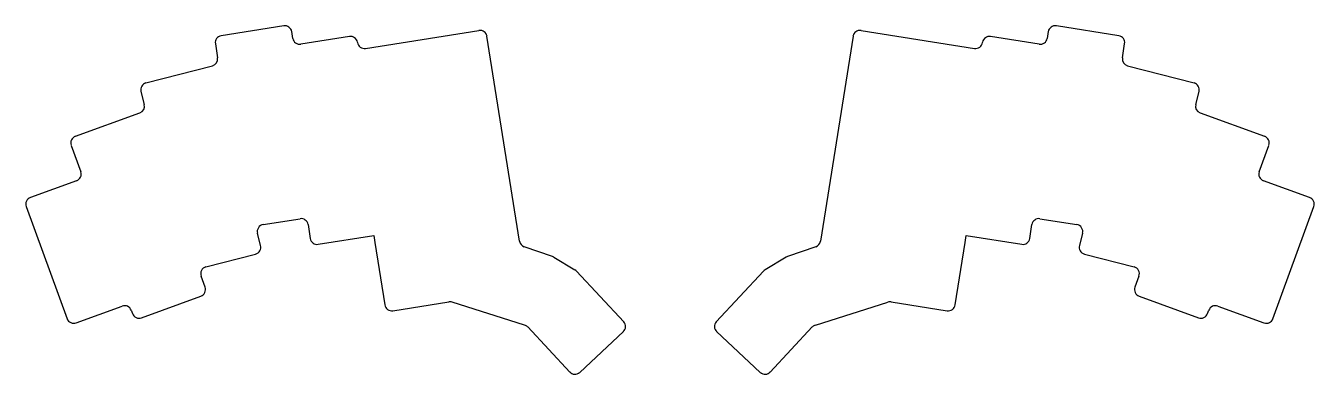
# Model space of a CAD drawing. Header units: millimetres. Extents: x 62 to 429, y -129 to -30.
import ezdxf

# ---------------------------------------------------------------- set-up
doc = ezdxf.new("R2010")
doc.units = ezdxf.units.MM

msp = doc.modelspace()

# ---------------------------------------------------------------- linework, layer by layer
for p, q in [((135.61, -29.79), (117.83, -32.61)), ((138.19, -33.35), (137.89, -31.45)), ((154.31, -32.82), (140.48, -35.01)), ((158.9, -36.23), (191.2, -31.11)), ((202.73, -91.13), (193.48, -32.77)), ((297.66, -32.77), (288.41, -91.13)), ((299.94, -31.11), (332.24, -36.23)), ((350.66, -35.01), (336.83, -32.82)), ((353.25, -31.45), (352.95, -33.35)), ((373.31, -32.61), (355.54, -29.79)), ((116.16, -34.89), (116.8, -38.91)), ((156.6, -34.49), (156.61, -34.56)), ((334.53, -34.56), (334.54, -34.49)), ((374.34, -38.91), (374.98, -34.89)), ((96.41, -46.06), (115.33, -41.16)), ((375.81, -41.16), (394.74, -46.06)), ((94.97, -48.49), (95.93, -52.2)), ((395.21, -52.2), (396.17, -48.49)), ((76.32, -61.26), (94.68, -54.58)), ((396.46, -54.58), (414.82, -61.26)), ((75.13, -63.83), (77.86, -71.34)), ((413.28, -71.34), (416.01, -63.83)), ((76.67, -73.91), (63.51, -78.69)), ((427.63, -78.69), (414.47, -73.91)), ((62.32, -81.26), (73.95, -113.21)), ((417.19, -113.21), (428.82, -81.26)), ((129.76, -86.4), (140.26, -84.74)), ((142.55, -86.4), (143.17, -90.35)), ((347.97, -90.35), (348.59, -86.4)), ((350.88, -84.74), (361.38, -86.4)), ((129.04, -92.36), (128.14, -88.88)), ((145.46, -92.01), (161.26, -89.51)), ((161.26, -89.51), (161.58, -91.49)), ((161.58, -91.49), (161.59, -91.49)), ((161.59, -91.49), (164.4, -109.26)), ((326.74, -109.26), (329.55, -91.49)), ((329.55, -91.49), (329.56, -91.49)), ((329.56, -91.49), (329.88, -89.51)), ((329.88, -89.51), (345.68, -92.01)), ((363, -88.88), (362.1, -92.36)), ((113.47, -98.45), (127.6, -94.8)), ((212.13, -95.49), (204.05, -92.71)), ((287.09, -92.71), (279.01, -95.49)), ((363.54, -94.8), (377.67, -98.45)), ((212.51, -95.67), (218.51, -99.3)), ((278.63, -95.67), (272.63, -99.3)), ((113.24, -104.23), (112.1, -101.07)), ((232.39, -114.07), (218.94, -99.64)), ((272.2, -99.64), (258.75, -114.07)), ((379.04, -101.07), (377.9, -104.23)), ((76.51, -114.4), (89.67, -109.61)), ((95.13, -112.94), (112.05, -106.79)), ((166.69, -110.93), (182.61, -108.41)), ((204.2, -115.01), (183.53, -108.47)), ((286.94, -115.01), (307.61, -108.47)), ((308.53, -108.41), (324.45, -110.93)), ((379.09, -106.79), (396.01, -112.94)), ((401.48, -109.61), (414.63, -114.4)), ((92.23, -110.81), (92.57, -111.75)), ((398.57, -111.75), (398.91, -110.81)), ((205.06, -115.55), (217.03, -128.39)), ((219.86, -128.49), (232.29, -116.89)), ((258.85, -116.89), (271.28, -128.49)), ((274.11, -128.39), (286.08, -115.55))]:
    msp.add_line(p, q)
for centre, start, end in [((118.14, -34.58), 99, 189), ((135.92, -31.77), 9, 99), ((154.62, -34.8), 9, 99), ((191.51, -33.09), 9, 99), ((299.63, -33.09), 81, 171), ((336.52, -34.8), 81, 171), ((355.22, -31.77), 81, 171), ((373, -34.58), 351, 81), ((140.17, -33.04), 189, 279), ((158.59, -34.25), 189, 279), ((332.55, -34.25), 261, 351), ((350.97, -33.04), 261, 351), ((114.83, -39.23), 284.5, 9), ((376.32, -39.23), 171, 255.5), ((96.91, -47.99), 104.5, 194.5), ((394.23, -47.99), 345.5, 75.5), ((93.99, -52.7), 290, 14.5), ((397.15, -52.7), 165.5, 250), ((77.01, -63.14), 110, 200), ((414.13, -63.14), 340, 70), ((75.98, -72.03), 290, 20), ((415.16, -72.03), 160, 250), ((64.2, -80.57), 110, 200), ((426.94, -80.57), 340, 70), ((130.07, -88.38), 99, 194.5), ((140.57, -86.71), 9, 99), ((350.57, -86.71), 81, 171), ((361.07, -88.38), 345.5, 81), ((145.15, -90.04), 189, 279), ((204.7, -90.82), 189, 251), ((286.44, -90.82), 289, 351), ((345.99, -90.04), 261, 351), ((127.1, -92.86), 284.5, 14.5), ((364.04, -92.86), 165.5, 255.5), ((113.98, -100.39), 104.5, 200), ((211.48, -97.38), 58.8489, 71), ((279.66, -97.38), 109, 121.1511), ((377.17, -100.39), 340, 75.5), ((217.47, -101.01), 43, 58.8489), ((273.67, -101.01), 121.1511, 137), ((111.36, -104.91), 290, 20), ((379.78, -104.91), 160, 250), ((90.35, -111.49), 20, 110), ((166.38, -108.95), 189, 279), ((182.92, -110.38), 72.4601, 99), ((308.22, -110.38), 81, 107.5399), ((324.76, -108.95), 261, 351), ((400.79, -111.49), 70, 160), ((75.83, -112.52), 200, 290), ((94.45, -111.07), 200, 290), ((396.69, -111.07), 250, 340), ((415.32, -112.52), 250, 340), ((203.59, -116.91), 43, 72.4601), ((230.92, -115.43), 313, 43), ((260.22, -115.43), 137, 227), ((287.55, -116.91), 107.5399, 137), ((218.49, -127.02), 223, 313), ((272.65, -127.02), 227, 317)]:
    msp.add_arc(centre, 2, start, end)

doc.saveas('drawing.dxf')
